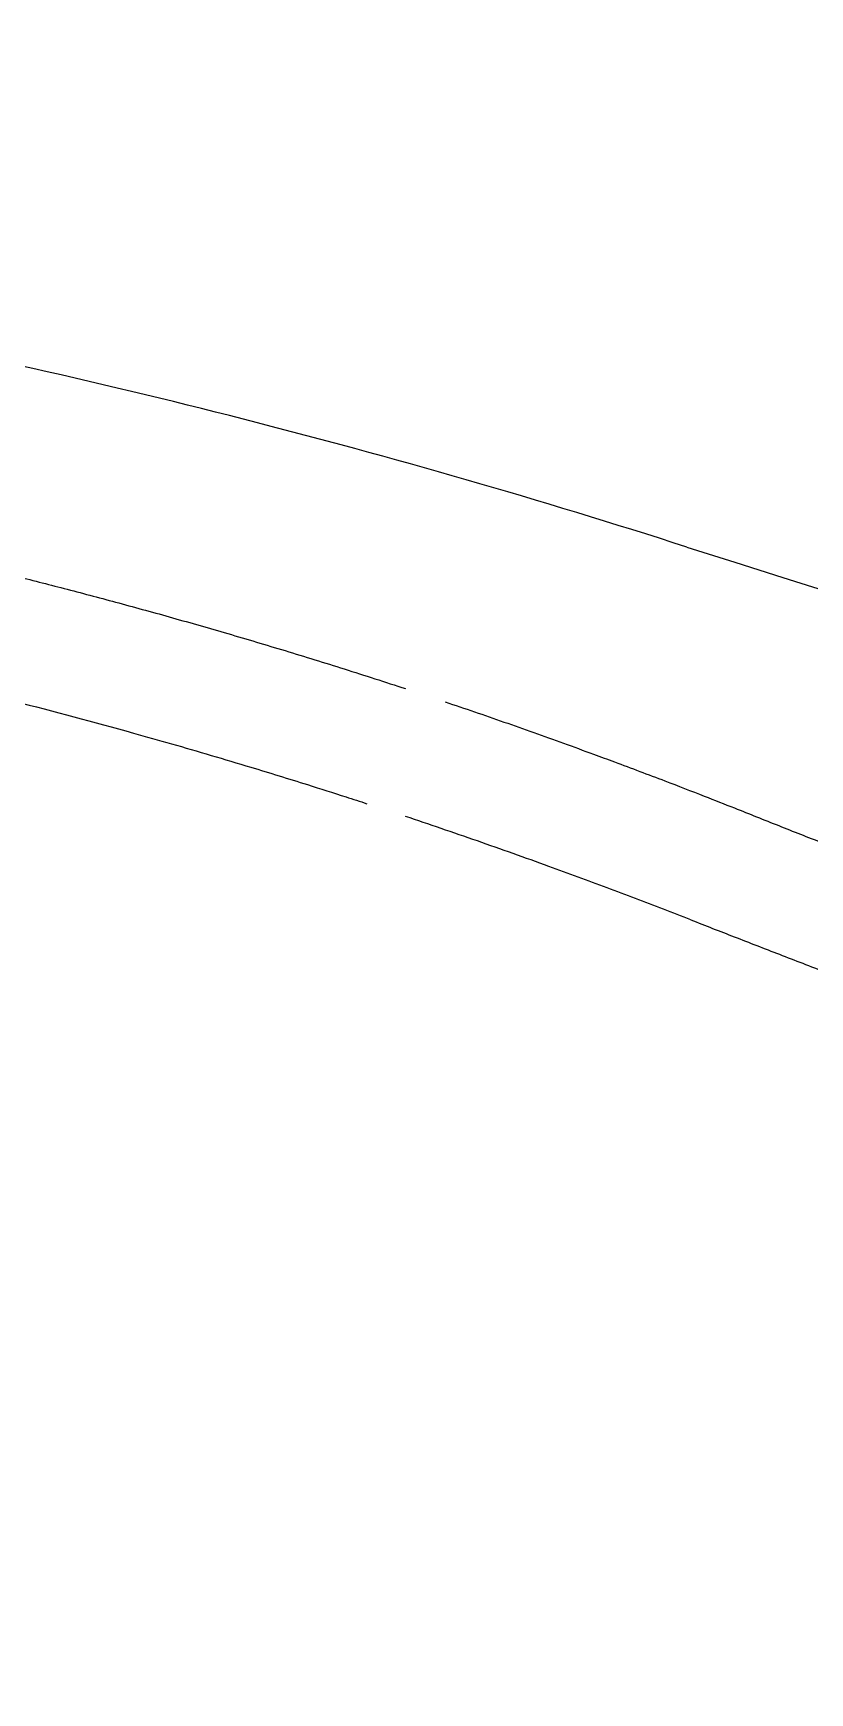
# Model space of a CAD drawing. Extents: x -4358 to 1981, y -50 to 2478.
# Drawn here: x -369.7 to -328.8, y 743 to 830.6 of the extents above; entities that cross this region are included whole.
import ezdxf

# ---------------------------------------------------------------- set-up
doc = ezdxf.new("R2010")
doc.units = 0
doc.header["$LTSCALE"] = 20
doc.header["$MEASUREMENT"] = 0
doc.linetypes.add('CENTER', pattern=[2, 1.25, -0.25, 0.25, -0.25])
doc.layers.get('0').update_dxf_attribs({"linetype": 'CONTINUOUS'})
doc.layers.add('CENTER', color=2, linetype='CENTER')

msp = doc.modelspace()

# ---------------------------------------------------------------- linework, layer by layer
for centre, radius, start, end in [((-457.729, 422.673), 400, 72.16883, 79.14419), ((285.629, 2761.931), 2054.532, 252.410416, 261.853768)]:
    msp.add_arc(centre, radius, start, end)
for points, knots in [([(-401.704, 808.047), (-401.116, 807.961), (-399.941, 807.79), (-398.182, 807.521), (-396.427, 807.243), (-394.675, 806.954), (-392.927, 806.656), (-391.181, 806.348), (-389.437, 806.03), (-387.696, 805.702), (-385.957, 805.364), (-384.219, 805.015), (-382.482, 804.657), (-380.745, 804.288), (-379.009, 803.908), (-377.273, 803.518), (-375.3, 803.063), (-373.06, 802.53), (-370.522, 801.904), (-367.89, 801.231), (-365.164, 800.507), (-362.342, 799.728), (-359.421, 798.891), (-356.399, 797.991), (-353.272, 797.027), (-351.159, 796.343), (-350.082, 795.994)], [0, 0, 0, 0, 0.033573, 0.067095, 0.100574, 0.134018, 0.167433, 0.200829, 0.234213, 0.267593, 0.300977, 0.334372, 0.367786, 0.401228, 0.434705, 0.468225, 0.501796, 0.549156, 0.598394, 0.64955, 0.702674, 0.757819, 0.815048, 0.874433, 0.936053, 1, 1, 1, 1]), ([(-402.649, 801.705), (-402.076, 801.621), (-400.93, 801.454), (-399.212, 801.19), (-397.495, 800.917), (-395.781, 800.634), (-394.067, 800.342), (-392.356, 800.039), (-390.646, 799.727), (-388.939, 799.405), (-387.233, 799.074), (-385.528, 798.732), (-383.826, 798.381), (-382.126, 798.02), (-380.428, 797.65), (-378.732, 797.27), (-375.49, 796.523), (-370.715, 795.355), (-365.853, 794.056), (-361.699, 792.881), (-358.639, 791.979), (-355.573, 791.034), (-353.533, 790.386), (-352.487, 790.046), (-352.121, 789.927)], [0, 0, 0, 0, 0.033456, 0.066912, 0.100367, 0.133822, 0.167277, 0.200732, 0.234187, 0.267642, 0.301098, 0.334554, 0.36801, 0.401467, 0.434925, 0.468382, 0.501839, 0.627058, 0.75227, 0.792437, 0.876386, 0.936526, 0.977731, 1, 1, 1, 1]), ([(-347.987, 795.297), (-347.474, 795.123), (-346.442, 794.773), (-344.889, 794.234), (-343.323, 793.681), (-341.75, 793.116), (-340.329, 792.598), (-338.548, 791.94), (-336.598, 791.205), (-334.49, 790.393), (-333.266, 789.91), (-332.735, 789.7)], [0, 0, 0, 0, 0.0999141, 0.2012135, 0.3035452, 0.4065543, 0.5098841, 0.5827924, 0.7571417, 0.8945919, 1, 1, 1, 1]), ([(-332.735, 789.7), (-331.958, 789.389), (-330.42, 788.775), (-328.133, 787.87), (-325.893, 786.988), (-323.699, 786.13), (-321.55, 785.296), (-319.448, 784.484), (-317.391, 783.695), (-315.38, 782.929), (-310.684, 781.149), (-303.324, 778.413), (-293.233, 774.78), (-282.868, 771.174), (-272.541, 767.708), (-261.582, 764.161), (-250.293, 760.643), (-238.843, 757.224), (-227.614, 754.006), (-216.736, 751.019), (-205.722, 748.133), (-194.727, 745.386), (-186.287, 743.38), (-180.304, 742.005), (-176.893, 741.233), (-168.666, 740.437), (-164.912, 739.617), (-160.987, 738.774), (-158.315, 738.214), (-156.95, 737.928)], [0, 0, 0, 0, 0.0138734, 0.0274604, 0.0407621, 0.0537798, 0.0665145, 0.0789673, 0.0911392, 0.1030313, 0.1146445, 0.1743901, 0.2332494, 0.2926039, 0.3566416, 0.4143727, 0.4843971, 0.5538583, 0.6141013, 0.6800954, 0.7433561, 0.8059629, 0.8717218, 0.8905761, 0.9104379, 0.9313089, 0.9531911, 0.9760871, 1, 1, 1, 1]), ([(-335.037, 783.801), (-335.519, 783.989), (-336.492, 784.369), (-337.966, 784.932), (-339.463, 785.496), (-340.985, 786.06), (-342.637, 786.663), (-344.409, 787.299), (-346.304, 787.965), (-348.194, 788.618), (-349.458, 789.042), (-350.082, 789.252)], [0, 0, 0, 0, 0.097149, 0.195717, 0.295708, 0.397124, 0.499967, 0.625191, 0.750064, 0.876567, 1, 1, 1, 1]), ([(-335.037, 783.801), (-334.274, 783.503), (-332.721, 782.895), (-330.345, 781.973), (-327.883, 781.023), (-325.333, 780.046), (-322.694, 779.044), (-319.968, 778.016), (-317.154, 776.964), (-314.251, 775.888), (-311.259, 774.79), (-308.179, 773.669), (-305.01, 772.528), (-301.752, 771.366), (-298.404, 770.186), (-292.418, 768.098), (-284.162, 765.288), (-273.253, 761.708), (-262.468, 758.295), (-251.465, 754.941), (-240.333, 751.669), (-229.399, 748.582), (-217.978, 745.491), (-208.478, 743.036), (-200.473, 741.047), (-194.732, 739.656), (-189.253, 738.363), (-184.039, 737.16), (-179.087, 736.045), (-169.754, 735.013), (-165.33, 734.06), (-161.168, 733.18), (-158.483, 732.625), (-157.183, 732.357)], [0, 0, 0, 0, 0.013424, 0.027348, 0.041772, 0.056697, 0.072123, 0.088049, 0.104475, 0.121401, 0.138828, 0.156755, 0.175183, 0.19411, 0.213538, 0.233466, 0.298234, 0.356863, 0.422389, 0.484648, 0.546773, 0.614348, 0.673042, 0.743504, 0.777991, 0.810981, 0.842475, 0.872471, 0.900971, 0.927974, 0.953479, 0.977488, 1, 1, 1, 1])]:
    msp.add_open_spline(points, degree=3, knots=knots)
at = {"layer": 'CENTER', "color": 1, "linetype": 'CENTER', "ltscale": 2}
msp.add_arc((-490.786, 738.903), 498.206, 357.67148, 85.05221, dxfattribs=at)

doc.saveas('drawing.dxf')
